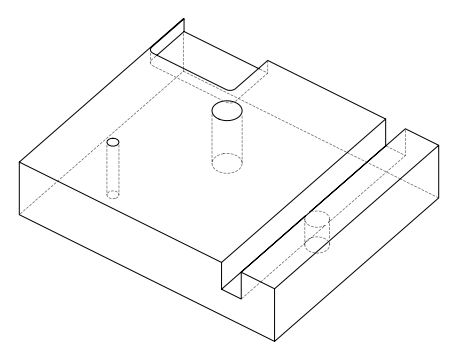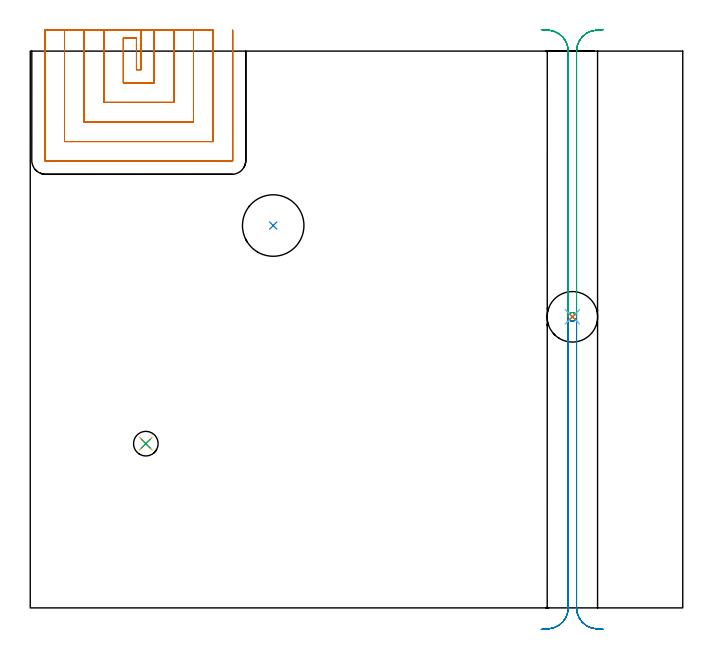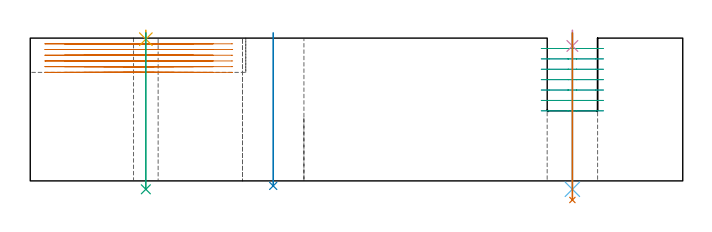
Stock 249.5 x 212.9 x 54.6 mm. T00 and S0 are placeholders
(PLAN: 9 operations, 6 tool changes, 19.6 min)
(1 MILL_SLOT | SLOT_PARTIAL_RECTANGULAR | NXT0201_013 | Follow Part, ap 2.5, ae 75% | 11.48 min | 50324 mm3)
(2 MILL_RECTANGULAR_SLOT | SLOT_RECTANGULAR | UGT0201_008 | Follow Part, ap 4, ae 75% | 3.69 min | 62745 mm3)
(3 MILL_RECTANGULAR_SLOT_1 | SLOT_RECTANGULAR_1 | UGT0201_008 | Follow Part, ap 4, ae 75% | 3.42 min | 50910 mm3)
(4 SPOT_DRILL | STEP1HOLE | NXT0321_9005460120000 | 0.05 min | 0 mm3)
(5 SPOT_DRILL_1 | STEP1HOLE_2 | NXT0321_9005460120000 | 0.03 min | 1 mm3)
(6 DRILL_THROUGH_HOLE_INTO_CENTER | STEP1HOLE | NXT0301_065 | 0.24 min | 1857 mm3)
(7 DRILL_TO_ENLARGE_THROUGH_HOLE | STEP1HOLE | UGT0301_260 | 0.26 min | 5994 mm3)
(8 INDEXABLE_INSERT_DRILL_THROUGH_HOLE_FROM_SOLID | STEP1HOLE_1 | NXT0302_018 | 0.24 min | 23660 mm3)
(9 DRILL_THROUGH_HOLE_INTO_CENTER_1 | STEP1HOLE_2 | NXT0301_065 | 0.24 min | 3774 mm3)
(TOOL NXT0201_013 | ENDMILL 10mm | D10 FL30 Z4)
(TOOL UGT0201_008 | End Mill 16 mm | D16 FL32 Z4)
(TOOL NXT0321_9005460120000 | NC Spot Drill, 142deg, 12mm, Carbide, Uncoated | D12 PA142 FL30 Z2)
(TOOL NXT0301_065 | Carbide Drill 9.4mm [860.1-0940-075A1-MM 2214] | D9.4 PA140 FL98 Z2)
(TOOL UGT0301_260 | Twist Drill 19.3 mm | D19.3 PA118 FL140 Z2)
(TOOL NXT0302_018 | Index. Insert Drill 23.5mm [880-D2350L25-03] | D23.5 PA176 FL71 Z2)
(OP 1 MILL_SLOT)
G17 G21 G94 G90
T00 M6
G54
G17 G0 G90 X42.4 Y220.9 S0 M3
G43 Z64.6 H0
Z52.417
G94 G1 Y217.9 F250.
Y205.8 F500.
X40.6
Y217.9
X35.6
Y200.8
X47.4
Y217.9
Y220.9 F250.
X28.1
Y217.9
Y193.3 F500.
X54.9
Y217.9
Y220.9 F250.
X20.6
Y217.9
Y185.8 F500.
X62.4
Y217.9
Y220.9 F250.
X13.1
Y217.9
Y178.3 F500.
X69.9
Y217.9
Y220.9 F250.
X5.6
Y217.9
Y171.1 F500.
G3 X5.9 Y170.8 R0.3
G1 X77.1
G3 X77.4 Y171.1 R0.3
G1 Y217.9
Y220.9 F250.
G0 X42.4 Z50.233
G1 Y217.9
Y205.8 F500.
X40.6
Y217.9
X35.6
Y200.8
X47.4
Y217.9
Y220.9 F250.
X28.1
Y217.9
Y193.3 F500.
X54.9
Y217.9
Y220.9 F250.
X20.6
Y217.9
Y185.8 F500.
X62.4
Y217.9
Y220.9 F250.
X13.1
Y217.9
Y178.3 F500.
X69.9
Y217.9
Y220.9 F250.
X5.6
Y217.9
Y171.1 F500.
G3 X5.9 Y170.8 R0.3
G1 X77.1
G3 X77.4 Y171.1 R0.3
G1 Y217.9
Y220.9 F250.
G0 X42.4 Z48.05
G1 Y217.9
Y205.8 F500.
X40.6
Y217.9
X35.6
Y200.8
X47.4
Y217.9
Y220.9 F250.
X28.1
Y217.9
Y193.3 F500.
X54.9
Y217.9
Y220.9 F250.
X20.6
Y217.9
Y185.8 F500.
X62.4
Y217.9
Y220.9 F250.
X13.1
Y217.9
Y178.3 F500.
X69.9
Y217.9
Y220.9 F250.
X5.6
Y217.9
Y171.1 F500.
G3 X5.9 Y170.8 R0.3
G1 X77.1
G3 X77.4 Y171.1 R0.3
G1 Y217.9
Y220.9 F250.
G0 X42.4 Z45.867
G1 Y217.9
Y205.8 F500.
X40.6
Y217.9
X35.6
Y200.8
X47.4
Y217.9
Y220.9 F250.
X28.1
Y217.9
Y193.3 F500.
X54.9
Y217.9
Y220.9 F250.
X20.6
Y217.9
Y185.8 F500.
X62.4
Y217.9
Y220.9 F250.
X13.1
Y217.9
Y178.3 F500.
X69.9
Y217.9
Y220.9 F250.
X5.6
Y217.9
Y171.1 F500.
G3 X5.9 Y170.8 R0.3
G1 X77.1
G3 X77.4 Y171.1 R0.3
G1 Y217.9
Y220.9 F250.
G0 X42.4 Z43.683
G1 Y217.9
Y205.8 F500.
X40.6
Y217.9
X35.6
Y200.8
X47.4
Y217.9
Y220.9 F250.
X28.1
Y217.9
Y193.3 F500.
X54.9
Y217.9
Y220.9 F250.
X20.6
Y217.9
Y185.8 F500.
X62.4
Y217.9
Y220.9 F250.
X13.1
Y217.9
Y178.3 F500.
X69.9
Y217.9
Y220.9 F250.
X5.6
Y217.9
Y171.1 F500.
G3 X5.9 Y170.8 R0.3
G1 X77.1
G3 X77.4 Y171.1 R0.3
G1 Y217.9
Y220.9 F250.
G0 X42.4 Z41.5
G1 Y217.9
Y205.8 F500.
X40.6
Y217.9
X35.6
Y200.8
X47.4
Y217.9
Y220.9 F250.
X28.1
Y217.9
Y193.3 F500.
X54.9
Y217.9
Y220.9 F250.
X20.6
Y217.9
Y185.8 F500.
X62.4
Y217.9
Y220.9 F250.
X13.1
Y217.9
Y178.3 F500.
X69.9
Y217.9
Y220.9 F250.
X5.6
Y217.9
Y171.1 F500.
G3 X5.9 Y170.8 R0.3
G1 X77.1
G3 X77.4 Y171.1 R0.3
G1 Y217.9
Y220.9 F250.
G0 Z64.6
M5
M2
(OP 2 MILL_RECTANGULAR_SLOT)
G17 G21 G94 G90
T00 M6
G54
G17 G0 G90 X219.197 Y-8.23 S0 M3
G43 Z64.6 H0
Z50.628
G94 G1 X216.208 Y-7.97 F250.
G2 X208.9 Y0. R8. F500.
G1 Y110.727
X208.923 Y110.951
X208.913 Y110.953
G2 X205.687 Y110.953 R1.65
G1 X205.677 Y110.951
X205.7 Y110.727
Y0.
G2 X198.392 Y-7.97 R8.
G1 X195.403 Y-8.23 F250.
G0 X219.197 Z46.657
G1 X216.208 Y-7.97
G2 X208.9 Y0. R8. F500.
G1 Y110.727
X208.923 Y110.951
X208.913 Y110.953
G2 X205.687 Y110.953 R1.65
G1 X205.677 Y110.951
X205.7 Y110.727
Y0.
G2 X198.392 Y-7.97 R8.
G1 X195.403 Y-8.23 F250.
G0 X219.197 Z42.686
G1 X216.208 Y-7.97
G2 X208.9 Y0. R8. F500.
G1 Y110.727
X208.923 Y110.951
X208.913 Y110.953
G2 X205.687 Y110.953 R1.65
G1 X205.677 Y110.951
X205.7 Y110.727
Y0.
G2 X198.392 Y-7.97 R8.
G1 X195.403 Y-8.23 F250.
G0 X219.197 Z38.714
G1 X216.208 Y-7.97
G2 X208.9 Y0. R8. F500.
G1 Y110.727
X208.923 Y110.951
X208.913 Y110.953
G2 X205.687 Y110.953 R1.65
G1 X205.677 Y110.951
X205.7 Y110.727
Y0.
G2 X198.392 Y-7.97 R8.
G1 X195.403 Y-8.23 F250.
G0 X219.197 Z34.743
G1 X216.208 Y-7.97
G2 X208.9 Y0. R8. F500.
G1 Y110.727
X208.923 Y110.951
X208.913 Y110.953
G2 X205.687 Y110.953 R1.65
G1 X205.677 Y110.951
X205.7 Y110.727
Y0.
G2 X198.392 Y-7.97 R8.
G1 X195.403 Y-8.23 F250.
G0 X219.197 Z30.771
G1 X216.208 Y-7.97
G2 X208.9 Y0. R8. F500.
G1 Y110.727
X208.923 Y110.951
X208.913 Y110.953
G2 X205.687 Y110.953 R1.65
G1 X205.677 Y110.951
X205.7 Y110.727
Y0.
G2 X198.392 Y-7.97 R8.
G1 X195.403 Y-8.23 F250.
G0 X219.197 Z26.8
G1 X216.208 Y-7.97
G2 X208.9 Y0. R8. F500.
G1 Y110.727
X208.923 Y110.951
X208.913 Y110.953
G2 X205.687 Y110.953 R1.65
G1 X205.677 Y110.951
X205.7 Y110.727
Y0.
G2 X198.392 Y-7.97 R8.
G1 X195.403 Y-8.23 F250.
G0 Z64.6
M5
M2
(OP 3 MILL_RECTANGULAR_SLOT_1)
G17 G21 G94 G90
T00 M6
G54
G17 G0 G90 X195.403 Y221.13 S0 M3
G43 Z64.6 H0
Z50.628
G94 G1 X198.392 Y220.87 F250.
G2 X205.7 Y212.9 R8. F500.
G1 Y111.873
X205.677 Y111.649
X205.687 Y111.647
G2 X208.913 Y111.647 R1.65
G1 X208.923 Y111.649
X208.9 Y111.873
Y212.9
G2 X216.208 Y220.87 R8.
G1 X219.197 Y221.13 F250.
G0 X195.403 Z46.657
G1 X198.392 Y220.87
G2 X205.7 Y212.9 R8. F500.
G1 Y111.873
X205.677 Y111.649
X205.687 Y111.647
G2 X208.913 Y111.647 R1.65
G1 X208.923 Y111.649
X208.9 Y111.873
Y212.9
G2 X216.208 Y220.87 R8.
G1 X219.197 Y221.13 F250.
G0 X195.403 Z42.686
G1 X198.392 Y220.87
G2 X205.7 Y212.9 R8. F500.
G1 Y111.873
X205.677 Y111.649
X205.687 Y111.647
G2 X208.913 Y111.647 R1.65
G1 X208.923 Y111.649
X208.9 Y111.873
Y212.9
G2 X216.208 Y220.87 R8.
G1 X219.197 Y221.13 F250.
G0 X195.403 Z38.714
G1 X198.392 Y220.87
G2 X205.7 Y212.9 R8. F500.
G1 Y111.873
X205.677 Y111.649
X205.687 Y111.647
G2 X208.913 Y111.647 R1.65
G1 X208.923 Y111.649
X208.9 Y111.873
Y212.9
G2 X216.208 Y220.87 R8.
G1 X219.197 Y221.13 F250.
G0 X195.403 Z34.743
G1 X198.392 Y220.87
G2 X205.7 Y212.9 R8. F500.
G1 Y111.873
X205.677 Y111.649
X205.687 Y111.647
G2 X208.913 Y111.647 R1.65
G1 X208.923 Y111.649
X208.9 Y111.873
Y212.9
G2 X216.208 Y220.87 R8.
G1 X219.197 Y221.13 F250.
G0 X195.403 Z30.771
G1 X198.392 Y220.87
G2 X205.7 Y212.9 R8. F500.
G1 Y111.873
X205.677 Y111.649
X205.687 Y111.647
G2 X208.913 Y111.647 R1.65
G1 X208.923 Y111.649
X208.9 Y111.873
Y212.9
G2 X216.208 Y220.87 R8.
G1 X219.197 Y221.13 F250.
G0 X195.403 Z26.8
G1 X198.392 Y220.87
G2 X205.7 Y212.9 R8. F500.
G1 Y111.873
X205.677 Y111.649
X205.687 Y111.647
G2 X208.913 Y111.647 R1.65
G1 X208.923 Y111.649
X208.9 Y111.873
Y212.9
G2 X216.208 Y220.87 R8.
G1 X219.197 Y221.13 F250.
G0 Z64.6
M5
M2
(OP 4 SPOT_DRILL)
G17 G21 G94 G90
T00 M6
G54
G17 G0 G90 X207.3 Y111.3 S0 M3
G43 Z64.6 H0
G94 G81 G98 Z51.6 F250. R57.6
G80
M5
M2
(OP 5 SPOT_DRILL_1)
G17 G21 G94 G90
T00 M6
G54
G17 G0 G90 X44.2 Y62.8 S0 M3
G43 Z64.6 H0
G94 G81 G98 Z54.191 F250. R57.6
G80
M5
M2
(OP 6 DRILL_THROUGH_HOLE_INTO_CENTER)
G17 G21 G94 G90
T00 M6
G54
G17 G0 G90 X207.3 Y111.3 S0 M3
G43 Z64.6 H1
G94 G73 G98 Z-3.211 F250. Q8.259 R56.6
G80
M5
M2
(OP 7 DRILL_TO_ENLARGE_THROUGH_HOLE)
G17 G21 G94 G90
T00 M6
G54
G17 G0 G90 X207.3 Y111.3 S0 M3
G43 Z64.6 H0
G94 G73 G98 Z-7.298 F250. Q15.475 R56.6
G80
M5
M2
(OP 8 INDEXABLE_INSERT_DRILL_THROUGH_HOLE_FROM_SOLID)
G17 G21 G94 G90
T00 M6
G54
G17 G0 G90 X92.9 Y146.2 S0 M3
G43 Z64.6 H1
G94 G81 G98 Z-1.91 F250. R56.6
G80
M5
M2
(OP 9 DRILL_THROUGH_HOLE_INTO_CENTER_1)
G17 G21 G94 G90
T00 M6
G54
G17 G0 G90 X44.2 Y62.8 S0 M3
G43 Z64.6 H1
G94 G73 G98 Z-3.211 F250. Q8.259 R56.6
G80
M5
M2
